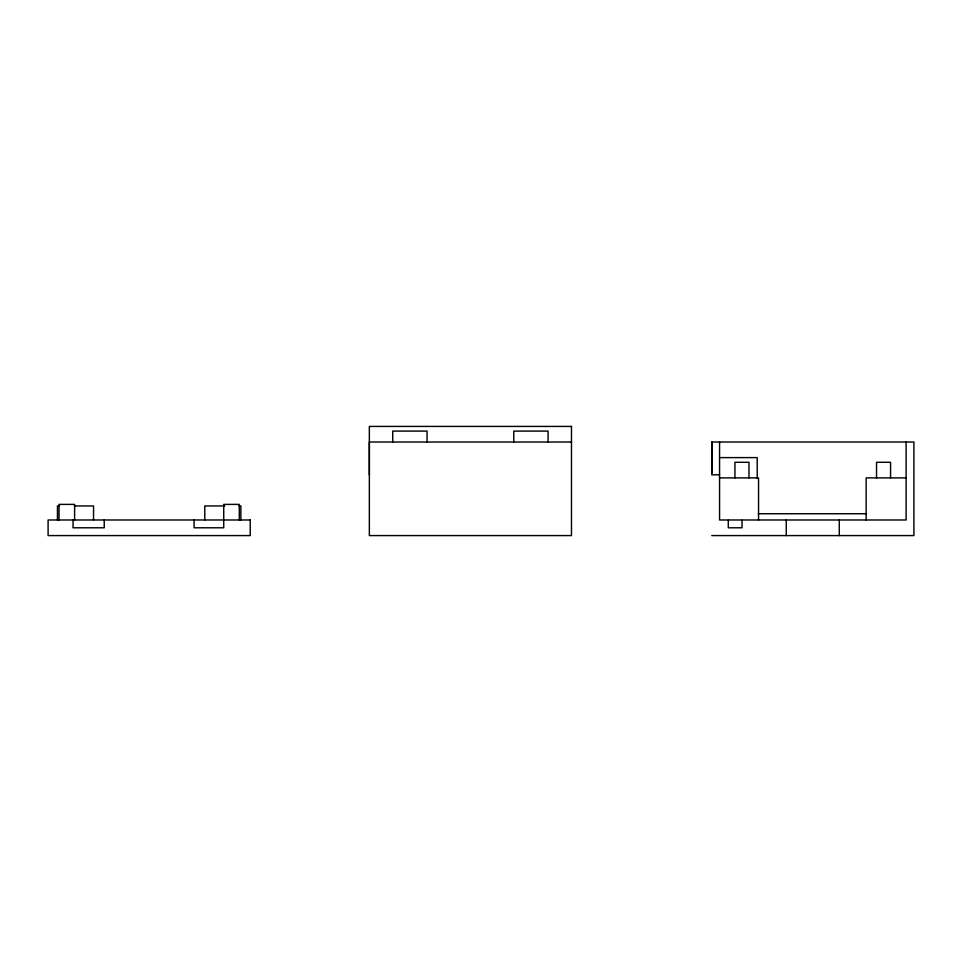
<?xml version="1.0" encoding="UTF-8"?>
<svg xmlns="http://www.w3.org/2000/svg" width="962" height="962" viewBox="0 0 962 962"><rect width="100%" height="100%" fill="white"/><g stroke="black" fill="none" stroke-linecap="round" stroke-linejoin="round"><path stroke-width="1.44" d="M239.31 519.985L239.31 504.389L223.725 504.389L223.725 527.789L194.083 527.789L194.083 519.985M369.348 474.831L369.348 442.015L571.476 442.015M719.564 474.759L711.772 474.831L711.772 442.015L913.9 442.015L913.9 535.581L711.772 535.581M719.564 457.611L757.214 457.611L757.214 478.403M719.564 477.886L758.549 477.886L758.549 519.985M906.108 477.886L866.149 477.886L866.149 519.985M59.464 505.952L57.455 505.952L57.455 519.985M74.351 505.952L93.542 505.952L93.542 519.985M224.723 505.952L204.786 505.952L204.786 519.985M238.865 505.952L240.873 505.952L240.873 519.985M758.321 513.744L866.149 513.744M906.108 442.015L906.108 519.985L719.564 519.985L719.564 442.015M890.571 477.886L890.571 462.289L876.538 462.289L876.538 477.886M839.273 519.985L839.273 535.581M786.243 519.985L786.243 535.581M748.977 477.886L748.977 462.289L734.932 462.289L734.932 477.886M742.027 520.322L742.027 527.789L728.294 527.789L728.294 520.322M711.772 442.015L711.772 473.208M548.087 442.015L548.087 431.096L513.78 431.096L513.78 442.015M427.056 442.015L427.056 431.096L392.736 431.096L392.736 442.015M104.245 519.985L104.245 527.789L73.052 527.789L73.052 519.985M74.615 519.985L74.615 504.389L59.019 504.389L59.019 519.985M571.476 426.419L369.348 426.419L369.348 535.581L571.476 535.581L571.476 426.419M250.228 519.985L48.1 519.985L48.1 535.581L250.228 535.581L250.228 519.985"/></g></svg>
